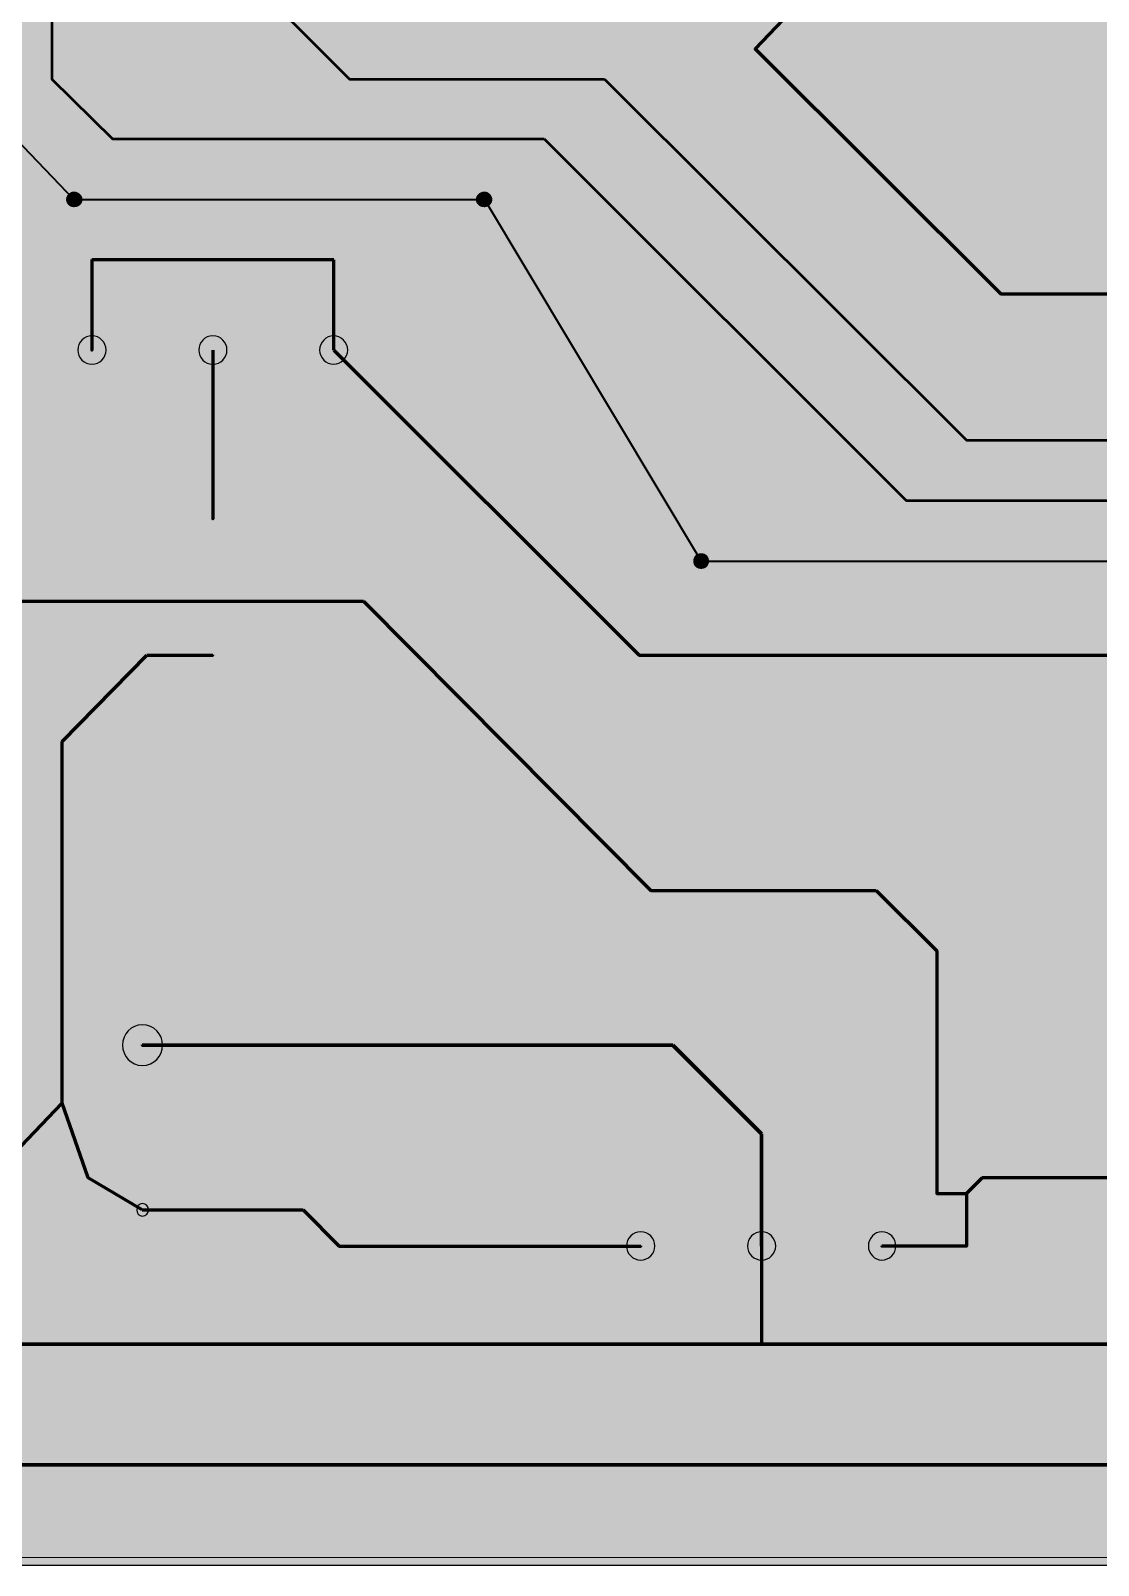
# Model space of a CAD drawing. Header units: millimetres. Extents: x -0.1 to 94.7, y 0.9 to 76.3.
# Drawn here: x 47.07 to 69.32, y 0.87 to 32.88 of the extents above; entities that cross this region are included whole.
import ezdxf

# ---------------------------------------------------------------- set-up
doc = ezdxf.new("R2010")
doc.units = ezdxf.units.MM
doc.header["$MEASUREMENT"] = 0
doc.layers.get('0').update_dxf_attribs({"linetype": 'CONTINUOUS'})

msp = doc.modelspace()

# ---------------------------------------------------------------- hatches: boundary and pattern name
for color, points in [(7, [(-0.131, 76.331), (-0.131, 0.867), (94.726, 0.867), (94.726, 76.331)]), (18, [(47.347, 27.217), (47.347, 25.204), (49.36, 25.204), (49.36, 27.217)]), (18, [(49.867, 27.217), (49.867, 25.204), (51.864, 25.204), (51.864, 27.217)]), (18, [(52.371, 27.217), (52.371, 25.204), (54.384, 25.204), (54.384, 27.217)]), (18, [(49.982, 23.24), (49.982, 22.143), (51.749, 22.143), (51.749, 23.24)]), (18, [(49.982, 20.392), (49.982, 19.295), (51.749, 19.295), (51.749, 20.392)]), (18, [(48.771, 8.903), (48.771, 7.659), (50.031, 7.659), (50.031, 8.903)]), (18, [(58.787, 8.527), (58.787, 6.53), (60.8, 6.53), (60.8, 8.527)]), (18, [(61.291, 8.527), (61.291, 6.53), (63.304, 6.53), (63.304, 8.527)]), (18, [(63.811, 8.527), (63.811, 6.53), (65.824, 6.53), (65.824, 8.527)])]:
    msp.add_hatch(color=color).paths.add_polyline_path(points)
h = msp.add_hatch(color=18)
edge = h.paths.add_edge_path()
edge.add_spline(control_points=[(62.469, 32.503), (62.469, 32.339), (62.338, 32.208), (62.174, 32.208), (62.174, 32.208), (62.011, 32.208), (61.88, 32.339), (61.88, 32.503), (61.88, 32.503), (61.88, 32.666), (62.011, 32.797), (62.174, 32.797), (62.174, 32.797), (62.338, 32.797), (62.469, 32.666), (62.469, 32.503)], knot_values=[0, 0, 0, 0, 0.0625, 0.0625, 0.0625, 0.0625, 0.125, 0.125, 0.125, 0.125, 0.1875, 0.1875, 0.1875, 0.1875, 1, 1, 1, 1], degree=3, periodic=0)
h = msp.add_hatch(color=18)
edge = h.paths.add_edge_path()
edge.add_spline(control_points=[(47.772, 31.865), (47.772, 31.734), (47.658, 31.619), (47.51, 31.619), (47.51, 31.619), (47.38, 31.619), (47.265, 31.734), (47.265, 31.865), (47.265, 31.865), (47.265, 32.012), (47.38, 32.126), (47.51, 32.126), (47.51, 32.126), (47.658, 32.126), (47.772, 32.012), (47.772, 31.865)], knot_values=[0, 0, 0, 0, 0.0625, 0.0625, 0.0625, 0.0625, 0.125, 0.125, 0.125, 0.125, 0.1875, 0.1875, 0.1875, 0.1875, 1, 1, 1, 1], degree=3, periodic=0)
h = msp.add_hatch(color=18)
edge = h.paths.add_edge_path()
edge.add_spline(control_points=[(53.959, 31.865), (53.959, 31.734), (53.86, 31.619), (53.713, 31.619), (53.713, 31.619), (53.582, 31.619), (53.468, 31.734), (53.468, 31.865), (53.468, 31.865), (53.468, 32.012), (53.582, 32.126), (53.713, 32.126), (53.713, 32.126), (53.86, 32.126), (53.959, 32.012), (53.959, 31.865)], knot_values=[0, 0, 0, 0, 0.0625, 0.0625, 0.0625, 0.0625, 0.125, 0.125, 0.125, 0.125, 0.1875, 0.1875, 0.1875, 0.1875, 1, 1, 1, 1], degree=3, periodic=0)
h = msp.add_hatch(color=18)
edge = h.paths.add_edge_path()
edge.add_spline(control_points=[(59.294, 31.865), (59.294, 31.734), (59.179, 31.619), (59.032, 31.619), (59.032, 31.619), (58.901, 31.619), (58.787, 31.734), (58.787, 31.865), (58.787, 31.865), (58.787, 32.012), (58.901, 32.126), (59.032, 32.126), (59.032, 32.126), (59.179, 32.126), (59.294, 32.012), (59.294, 31.865)], knot_values=[0, 0, 0, 0, 0.0625, 0.0625, 0.0625, 0.0625, 0.125, 0.125, 0.125, 0.125, 0.1875, 0.1875, 0.1875, 0.1875, 1, 1, 1, 1], degree=3, periodic=0)
h = msp.add_hatch(color=18)
edge = h.paths.add_edge_path()
edge.add_spline(control_points=[(49.016, 30.621), (49.016, 30.473), (48.902, 30.359), (48.771, 30.359), (48.771, 30.359), (48.64, 30.359), (48.525, 30.473), (48.525, 30.621), (48.525, 30.621), (48.525, 30.752), (48.64, 30.866), (48.771, 30.866), (48.771, 30.866), (48.902, 30.866), (49.016, 30.752), (49.016, 30.621)], knot_values=[0, 0, 0, 0, 0.0625, 0.0625, 0.0625, 0.0625, 0.125, 0.125, 0.125, 0.125, 0.1875, 0.1875, 0.1875, 0.1875, 1, 1, 1, 1], degree=3, periodic=0)
h = msp.add_hatch(color=18)
edge = h.paths.add_edge_path()
edge.add_spline(control_points=[(58.034, 30.621), (58.034, 30.473), (57.919, 30.359), (57.772, 30.359), (57.772, 30.359), (57.641, 30.359), (57.526, 30.473), (57.526, 30.621), (57.526, 30.621), (57.526, 30.752), (57.641, 30.866), (57.772, 30.866), (57.772, 30.866), (57.919, 30.866), (58.034, 30.752), (58.034, 30.621)], knot_values=[0, 0, 0, 0, 0.0625, 0.0625, 0.0625, 0.0625, 0.125, 0.125, 0.125, 0.125, 0.1875, 0.1875, 0.1875, 0.1875, 1, 1, 1, 1], degree=3, periodic=0)
h = msp.add_hatch(color=18)
edge = h.paths.add_edge_path()
edge.add_spline(control_points=[(48.149, 29.361), (48.149, 29.262), (48.067, 29.197), (47.969, 29.197), (47.969, 29.197), (47.887, 29.197), (47.805, 29.262), (47.805, 29.361), (47.805, 29.361), (47.805, 29.442), (47.887, 29.524), (47.969, 29.524), (47.969, 29.524), (48.067, 29.524), (48.149, 29.442), (48.149, 29.361)], knot_values=[0, 0, 0, 0, 0.0625, 0.0625, 0.0625, 0.0625, 0.125, 0.125, 0.125, 0.125, 0.1875, 0.1875, 0.1875, 0.1875, 1, 1, 1, 1], degree=3, periodic=0)
h = msp.add_hatch(color=18)
edge = h.paths.add_edge_path()
edge.add_spline(control_points=[(56.692, 29.361), (56.692, 29.262), (56.61, 29.197), (56.528, 29.197), (56.528, 29.197), (56.43, 29.197), (56.348, 29.262), (56.348, 29.361), (56.348, 29.361), (56.348, 29.442), (56.43, 29.524), (56.528, 29.524), (56.528, 29.524), (56.61, 29.524), (56.692, 29.442), (56.692, 29.361)], knot_values=[0, 0, 0, 0, 0.0625, 0.0625, 0.0625, 0.0625, 0.125, 0.125, 0.125, 0.125, 0.1875, 0.1875, 0.1875, 0.1875, 1, 1, 1, 1], degree=3, periodic=0)
h = msp.add_hatch(color=18)
edge = h.paths.add_edge_path()
edge.add_spline(control_points=[(48.64, 28.1), (48.64, 27.937), (48.509, 27.806), (48.345, 27.806), (48.345, 27.806), (48.181, 27.806), (48.051, 27.937), (48.051, 28.1), (48.051, 28.1), (48.051, 28.264), (48.181, 28.395), (48.345, 28.395), (48.345, 28.395), (48.509, 28.395), (48.64, 28.264), (48.64, 28.1)], knot_values=[0, 0, 0, 0, 0.0625, 0.0625, 0.0625, 0.0625, 0.125, 0.125, 0.125, 0.125, 0.1875, 0.1875, 0.1875, 0.1875, 1, 1, 1, 1], degree=3, periodic=0)
h = msp.add_hatch(color=18)
edge = h.paths.add_edge_path()
edge.add_spline(control_points=[(53.68, 28.1), (53.68, 27.937), (53.533, 27.806), (53.386, 27.806), (53.386, 27.806), (53.222, 27.806), (53.091, 27.937), (53.091, 28.1), (53.091, 28.1), (53.091, 28.264), (53.222, 28.395), (53.386, 28.395), (53.386, 28.395), (53.533, 28.395), (53.68, 28.264), (53.68, 28.1)], knot_values=[0, 0, 0, 0, 0.0625, 0.0625, 0.0625, 0.0625, 0.125, 0.125, 0.125, 0.125, 0.1875, 0.1875, 0.1875, 0.1875, 1, 1, 1, 1], degree=3, periodic=0)
h = msp.add_hatch(color=18)
edge = h.paths.add_edge_path()
edge.add_spline(control_points=[(67.575, 27.38), (67.575, 27.233), (67.444, 27.102), (67.297, 27.102), (67.297, 27.102), (67.133, 27.102), (67.002, 27.233), (67.002, 27.38), (67.002, 27.38), (67.002, 27.544), (67.133, 27.675), (67.297, 27.675), (67.297, 27.675), (67.444, 27.675), (67.575, 27.544), (67.575, 27.38)], knot_values=[0, 0, 0, 0, 0.0625, 0.0625, 0.0625, 0.0625, 0.125, 0.125, 0.125, 0.125, 0.1875, 0.1875, 0.1875, 0.1875, 1, 1, 1, 1], degree=3, periodic=0)
h = msp.add_hatch(color=18)
edge = h.paths.add_edge_path()
edge.add_spline(control_points=[(66.822, 24.336), (66.822, 24.189), (66.708, 24.074), (66.577, 24.074), (66.577, 24.074), (66.446, 24.074), (66.331, 24.189), (66.331, 24.336), (66.331, 24.336), (66.331, 24.467), (66.446, 24.582), (66.577, 24.582), (66.577, 24.582), (66.708, 24.582), (66.822, 24.467), (66.822, 24.336)], knot_values=[0, 0, 0, 0, 0.0625, 0.0625, 0.0625, 0.0625, 0.125, 0.125, 0.125, 0.125, 0.1875, 0.1875, 0.1875, 0.1875, 1, 1, 1, 1], degree=3, periodic=0)
h = msp.add_hatch(color=18)
edge = h.paths.add_edge_path()
edge.add_spline(control_points=[(65.578, 23.076), (65.578, 22.929), (65.464, 22.814), (65.317, 22.814), (65.317, 22.814), (65.186, 22.814), (65.071, 22.929), (65.071, 23.076), (65.071, 23.076), (65.071, 23.207), (65.186, 23.322), (65.317, 23.322), (65.317, 23.322), (65.464, 23.322), (65.578, 23.207), (65.578, 23.076)], knot_values=[0, 0, 0, 0, 0.0625, 0.0625, 0.0625, 0.0625, 0.125, 0.125, 0.125, 0.125, 0.1875, 0.1875, 0.1875, 0.1875, 1, 1, 1, 1], degree=3, periodic=0)
h = msp.add_hatch(color=18)
edge = h.paths.add_edge_path()
edge.add_spline(control_points=[(61.209, 21.816), (61.209, 21.718), (61.143, 21.652), (61.045, 21.652), (61.045, 21.652), (60.947, 21.652), (60.881, 21.718), (60.881, 21.816), (60.881, 21.816), (60.881, 21.914), (60.947, 21.98), (61.045, 21.98), (61.045, 21.98), (61.143, 21.98), (61.209, 21.914), (61.209, 21.816)], knot_values=[0, 0, 0, 0, 0.0625, 0.0625, 0.0625, 0.0625, 0.125, 0.125, 0.125, 0.125, 0.1875, 0.1875, 0.1875, 0.1875, 1, 1, 1, 1], degree=3, periodic=0)
h = msp.add_hatch(color=18)
edge = h.paths.add_edge_path()
edge.add_spline(control_points=[(54.302, 20.981), (54.302, 20.818), (54.171, 20.687), (54.008, 20.687), (54.008, 20.687), (53.844, 20.687), (53.713, 20.818), (53.713, 20.981), (53.713, 20.981), (53.713, 21.145), (53.844, 21.276), (54.008, 21.276), (54.008, 21.276), (54.171, 21.276), (54.302, 21.145), (54.302, 20.981)], knot_values=[0, 0, 0, 0, 0.0625, 0.0625, 0.0625, 0.0625, 0.125, 0.125, 0.125, 0.125, 0.1875, 0.1875, 0.1875, 0.1875, 1, 1, 1, 1], degree=3, periodic=0)
h = msp.add_hatch(color=18)
edge = h.paths.add_edge_path()
edge.add_spline(control_points=[(49.769, 19.852), (49.769, 19.688), (49.638, 19.557), (49.491, 19.557), (49.491, 19.557), (49.327, 19.557), (49.196, 19.688), (49.196, 19.852), (49.196, 19.852), (49.196, 20.016), (49.327, 20.147), (49.491, 20.147), (49.491, 20.147), (49.638, 20.147), (49.769, 20.016), (49.769, 19.852)], knot_values=[0, 0, 0, 0, 0.0625, 0.0625, 0.0625, 0.0625, 0.125, 0.125, 0.125, 0.125, 0.1875, 0.1875, 0.1875, 0.1875, 1, 1, 1, 1], degree=3, periodic=0)
h = msp.add_hatch(color=18)
edge = h.paths.add_edge_path()
edge.add_spline(control_points=[(60.047, 19.852), (60.047, 19.688), (59.916, 19.557), (59.752, 19.557), (59.752, 19.557), (59.589, 19.557), (59.458, 19.688), (59.458, 19.852), (59.458, 19.852), (59.458, 20.016), (59.589, 20.147), (59.752, 20.147), (59.752, 20.147), (59.916, 20.147), (60.047, 20.016), (60.047, 19.852)], knot_values=[0, 0, 0, 0, 0.0625, 0.0625, 0.0625, 0.0625, 0.125, 0.125, 0.125, 0.125, 0.1875, 0.1875, 0.1875, 0.1875, 1, 1, 1, 1], degree=3, periodic=0)
h = msp.add_hatch(color=18)
edge = h.paths.add_edge_path()
edge.add_spline(control_points=[(48.018, 18.052), (48.018, 17.888), (47.887, 17.757), (47.723, 17.757), (47.723, 17.757), (47.56, 17.757), (47.429, 17.888), (47.429, 18.052), (47.429, 18.052), (47.429, 18.199), (47.56, 18.33), (47.723, 18.33), (47.723, 18.33), (47.887, 18.33), (48.018, 18.199), (48.018, 18.052)], knot_values=[0, 0, 0, 0, 0.0625, 0.0625, 0.0625, 0.0625, 0.125, 0.125, 0.125, 0.125, 0.1875, 0.1875, 0.1875, 0.1875, 1, 1, 1, 1], degree=3, periodic=0)
h = msp.add_hatch(color=18)
edge = h.paths.add_edge_path()
edge.add_spline(control_points=[(60.292, 14.942), (60.292, 14.778), (60.161, 14.648), (59.998, 14.648), (59.998, 14.648), (59.834, 14.648), (59.703, 14.778), (59.703, 14.942), (59.703, 14.942), (59.703, 15.106), (59.834, 15.237), (59.998, 15.237), (59.998, 15.237), (60.161, 15.237), (60.292, 15.106), (60.292, 14.942)], knot_values=[0, 0, 0, 0, 0.0625, 0.0625, 0.0625, 0.0625, 0.125, 0.125, 0.125, 0.125, 0.1875, 0.1875, 0.1875, 0.1875, 1, 1, 1, 1], degree=3, periodic=0)
h = msp.add_hatch(color=18)
edge = h.paths.add_edge_path()
edge.add_spline(control_points=[(64.989, 14.942), (64.989, 14.778), (64.858, 14.648), (64.695, 14.648), (64.695, 14.648), (64.531, 14.648), (64.4, 14.778), (64.4, 14.942), (64.4, 14.942), (64.4, 15.106), (64.531, 15.237), (64.695, 15.237), (64.695, 15.237), (64.858, 15.237), (64.989, 15.106), (64.989, 14.942)], knot_values=[0, 0, 0, 0, 0.0625, 0.0625, 0.0625, 0.0625, 0.125, 0.125, 0.125, 0.125, 0.1875, 0.1875, 0.1875, 0.1875, 1, 1, 1, 1], degree=3, periodic=0)
h = msp.add_hatch(color=18)
edge = h.paths.add_edge_path()
edge.add_spline(control_points=[(66.249, 13.682), (66.249, 13.518), (66.102, 13.387), (65.955, 13.387), (65.955, 13.387), (65.791, 13.387), (65.66, 13.518), (65.66, 13.682), (65.66, 13.682), (65.66, 13.846), (65.791, 13.977), (65.955, 13.977), (65.955, 13.977), (66.102, 13.977), (66.249, 13.846), (66.249, 13.682)], knot_values=[0, 0, 0, 0, 0.0625, 0.0625, 0.0625, 0.0625, 0.125, 0.125, 0.125, 0.125, 0.1875, 0.1875, 0.1875, 0.1875, 1, 1, 1, 1], degree=3, periodic=0)
h = msp.add_hatch(color=18)
edge = h.paths.add_edge_path()
edge.add_spline(control_points=[(50.031, 11.718), (50.031, 11.374), (49.753, 11.096), (49.393, 11.096), (49.393, 11.096), (49.049, 11.096), (48.771, 11.374), (48.771, 11.718), (48.771, 11.718), (48.771, 12.062), (49.049, 12.34), (49.393, 12.34), (49.393, 12.34), (49.753, 12.34), (50.031, 12.062), (50.031, 11.718)], knot_values=[0, 0, 0, 0, 0.0625, 0.0625, 0.0625, 0.0625, 0.125, 0.125, 0.125, 0.125, 0.1875, 0.1875, 0.1875, 0.1875, 1, 1, 1, 1], degree=3, periodic=0)
h = msp.add_hatch(color=18)
edge = h.paths.add_edge_path()
edge.add_spline(control_points=[(61.094, 11.718), (61.094, 11.374), (60.8, 11.096), (60.456, 11.096), (60.456, 11.096), (60.112, 11.096), (59.834, 11.374), (59.834, 11.718), (59.834, 11.718), (59.834, 12.062), (60.112, 12.34), (60.456, 12.34), (60.456, 12.34), (60.8, 12.34), (61.094, 12.062), (61.094, 11.718)], knot_values=[0, 0, 0, 0, 0.0625, 0.0625, 0.0625, 0.0625, 0.125, 0.125, 0.125, 0.125, 0.1875, 0.1875, 0.1875, 0.1875, 1, 1, 1, 1], degree=3, periodic=0)
h = msp.add_hatch(color=18)
edge = h.paths.add_edge_path()
edge.add_spline(control_points=[(48.018, 10.507), (48.018, 10.343), (47.887, 10.212), (47.723, 10.212), (47.723, 10.212), (47.56, 10.212), (47.429, 10.343), (47.429, 10.507), (47.429, 10.507), (47.429, 10.671), (47.56, 10.802), (47.723, 10.802), (47.723, 10.802), (47.887, 10.802), (48.018, 10.671), (48.018, 10.507)], knot_values=[0, 0, 0, 0, 0.0625, 0.0625, 0.0625, 0.0625, 0.125, 0.125, 0.125, 0.125, 0.1875, 0.1875, 0.1875, 0.1875, 1, 1, 1, 1], degree=3, periodic=0)
h = msp.add_hatch(color=18)
edge = h.paths.add_edge_path()
edge.add_spline(control_points=[(62.927, 9.869), (62.927, 9.525), (62.649, 9.247), (62.305, 9.247), (62.305, 9.247), (61.962, 9.247), (61.667, 9.525), (61.667, 9.869), (61.667, 9.869), (61.667, 10.229), (61.962, 10.507), (62.305, 10.507), (62.305, 10.507), (62.649, 10.507), (62.927, 10.229), (62.927, 9.869)], knot_values=[0, 0, 0, 0, 0.0625, 0.0625, 0.0625, 0.0625, 0.125, 0.125, 0.125, 0.125, 0.1875, 0.1875, 0.1875, 0.1875, 1, 1, 1, 1], degree=3, periodic=0)
h = msp.add_hatch(color=18)
edge = h.paths.add_edge_path()
edge.add_spline(control_points=[(48.558, 8.952), (48.558, 8.789), (48.427, 8.658), (48.263, 8.658), (48.263, 8.658), (48.1, 8.658), (47.969, 8.789), (47.969, 8.952), (47.969, 8.952), (47.969, 9.116), (48.1, 9.247), (48.263, 9.247), (48.263, 9.247), (48.427, 9.247), (48.558, 9.116), (48.558, 8.952)], knot_values=[0, 0, 0, 0, 0.0625, 0.0625, 0.0625, 0.0625, 0.125, 0.125, 0.125, 0.125, 0.1875, 0.1875, 0.1875, 0.1875, 1, 1, 1, 1], degree=3, periodic=0)
h = msp.add_hatch(color=18)
edge = h.paths.add_edge_path()
edge.add_spline(control_points=[(67.199, 8.952), (67.199, 8.789), (67.068, 8.658), (66.904, 8.658), (66.904, 8.658), (66.757, 8.658), (66.626, 8.789), (66.626, 8.952), (66.626, 8.952), (66.626, 9.116), (66.757, 9.247), (66.904, 9.247), (66.904, 9.247), (67.068, 9.247), (67.199, 9.116), (67.199, 8.952)], knot_values=[0, 0, 0, 0, 0.0625, 0.0625, 0.0625, 0.0625, 0.125, 0.125, 0.125, 0.125, 0.1875, 0.1875, 0.1875, 0.1875, 1, 1, 1, 1], degree=3, periodic=0)
h = msp.add_hatch(color=18)
edge = h.paths.add_edge_path()
edge.add_spline(control_points=[(66.249, 8.625), (66.249, 8.461), (66.102, 8.33), (65.955, 8.33), (65.955, 8.33), (65.791, 8.33), (65.66, 8.461), (65.66, 8.625), (65.66, 8.625), (65.66, 8.772), (65.791, 8.903), (65.955, 8.903), (65.955, 8.903), (66.102, 8.903), (66.249, 8.772), (66.249, 8.625)], knot_values=[0, 0, 0, 0, 0.0625, 0.0625, 0.0625, 0.0625, 0.125, 0.125, 0.125, 0.125, 0.1875, 0.1875, 0.1875, 0.1875, 1, 1, 1, 1], degree=3, periodic=0)
h = msp.add_hatch(color=18)
edge = h.paths.add_edge_path()
edge.add_spline(control_points=[(66.871, 8.625), (66.871, 8.461), (66.74, 8.33), (66.577, 8.33), (66.577, 8.33), (66.413, 8.33), (66.282, 8.461), (66.282, 8.625), (66.282, 8.625), (66.282, 8.772), (66.413, 8.903), (66.577, 8.903), (66.577, 8.903), (66.74, 8.903), (66.871, 8.772), (66.871, 8.625)], knot_values=[0, 0, 0, 0, 0.0625, 0.0625, 0.0625, 0.0625, 0.125, 0.125, 0.125, 0.125, 0.1875, 0.1875, 0.1875, 0.1875, 1, 1, 1, 1], degree=3, periodic=0)
h = msp.add_hatch(color=18)
edge = h.paths.add_edge_path()
edge.add_spline(control_points=[(53.042, 8.281), (53.042, 8.118), (52.911, 7.987), (52.748, 7.987), (52.748, 7.987), (52.584, 7.987), (52.453, 8.118), (52.453, 8.281), (52.453, 8.281), (52.453, 8.445), (52.584, 8.576), (52.748, 8.576), (52.748, 8.576), (52.911, 8.576), (53.042, 8.445), (53.042, 8.281)], knot_values=[0, 0, 0, 0, 0.0625, 0.0625, 0.0625, 0.0625, 0.125, 0.125, 0.125, 0.125, 0.1875, 0.1875, 0.1875, 0.1875, 1, 1, 1, 1], degree=3, periodic=0)
h = msp.add_hatch(color=18)
edge = h.paths.add_edge_path()
edge.add_spline(control_points=[(53.795, 7.528), (53.795, 7.365), (53.664, 7.234), (53.5, 7.234), (53.5, 7.234), (53.337, 7.234), (53.206, 7.365), (53.206, 7.528), (53.206, 7.528), (53.206, 7.692), (53.337, 7.823), (53.5, 7.823), (53.5, 7.823), (53.664, 7.823), (53.795, 7.692), (53.795, 7.528)], knot_values=[0, 0, 0, 0, 0.0625, 0.0625, 0.0625, 0.0625, 0.125, 0.125, 0.125, 0.125, 0.1875, 0.1875, 0.1875, 0.1875, 1, 1, 1, 1], degree=3, periodic=0)
h = msp.add_hatch(color=18)
edge = h.paths.add_edge_path()
edge.add_spline(control_points=[(66.871, 7.528), (66.871, 7.365), (66.74, 7.234), (66.577, 7.234), (66.577, 7.234), (66.413, 7.234), (66.282, 7.365), (66.282, 7.528), (66.282, 7.528), (66.282, 7.692), (66.413, 7.823), (66.577, 7.823), (66.577, 7.823), (66.74, 7.823), (66.871, 7.692), (66.871, 7.528)], knot_values=[0, 0, 0, 0, 0.0625, 0.0625, 0.0625, 0.0625, 0.125, 0.125, 0.125, 0.125, 0.1875, 0.1875, 0.1875, 0.1875, 1, 1, 1, 1], degree=3, periodic=0)
h = msp.add_hatch(color=18)
edge = h.paths.add_edge_path()
edge.add_spline(control_points=[(62.927, 5.483), (62.927, 5.123), (62.649, 4.844), (62.305, 4.844), (62.305, 4.844), (61.962, 4.844), (61.667, 5.123), (61.667, 5.483), (61.667, 5.483), (61.667, 5.826), (61.962, 6.105), (62.305, 6.105), (62.305, 6.105), (62.649, 6.105), (62.927, 5.826), (62.927, 5.483)], knot_values=[0, 0, 0, 0, 0.0625, 0.0625, 0.0625, 0.0625, 0.125, 0.125, 0.125, 0.125, 0.1875, 0.1875, 0.1875, 0.1875, 1, 1, 1, 1], degree=3, periodic=0)

# ---------------------------------------------------------------- linework, layer by layer
at = {"color": 18, "linetype": 'Continuous', "lineweight": -2}
msp.add_lwpolyline([(-0.131, 76.331), (-0.131, 0.867), (94.726, 0.867), (94.726, 76.331)], close=True, dxfattribs=at)
at = {"color": 18, "linetype": 'Continuous', "lineweight": 15}
msp.add_lwpolyline([(0, 76.2), (94.612, 76.2), (94.612, 1.031), (0, 1.031)], close=True, dxfattribs=at)
at = {"color": 18, "linetype": 'Continuous', "lineweight": 50}
for points in [[(47.51, 44.139), (47.51, 31.865), (47.51, 31.865)], [(48.312, 37.282), (53.713, 31.865), (53.713, 31.865)], [(47.51, 31.865), (48.771, 30.621), (48.771, 30.621)], [(53.713, 31.865), (59.032, 31.865), (59.032, 31.865)], [(59.032, 31.865), (66.577, 24.336), (66.577, 24.336)], [(48.771, 30.621), (57.772, 30.621), (57.772, 30.621)], [(57.772, 30.621), (65.317, 23.076), (65.317, 23.076)], [(66.577, 24.336), (86.691, 24.336), (86.691, 24.336)], [(65.317, 23.076), (80.439, 23.076), (80.439, 23.076)]]:
    msp.add_lwpolyline(points, dxfattribs=at)
at = {"color": 18, "linetype": 'Continuous', "lineweight": 60}
for points in [[(62.894, 33.256), (62.174, 32.503), (62.174, 32.503)], [(67.297, 27.38), (62.174, 32.503), (62.174, 32.503)], [(53.386, 28.1), (48.345, 28.1), (48.345, 28.1)], [(48.345, 28.1), (48.345, 26.218), (48.345, 26.218)], [(53.386, 26.218), (53.386, 28.1), (53.386, 28.1)], [(71.945, 27.38), (67.297, 27.38), (67.297, 27.38)], [(50.865, 26.218), (50.865, 22.7), (50.865, 22.7)], [(53.386, 26.218), (59.752, 19.852), (59.752, 19.852)], [(27.609, 20.981), (54.008, 20.981), (54.008, 20.981)], [(54.008, 20.981), (59.998, 14.942), (59.998, 14.942)], [(47.723, 18.052), (49.491, 19.852), (49.491, 19.852)], [(49.491, 19.852), (50.865, 19.852), (50.865, 19.852)], [(59.752, 19.852), (71.945, 19.852), (71.945, 19.852)], [(47.723, 10.507), (47.723, 18.052), (47.723, 18.052)], [(59.998, 14.942), (64.695, 14.942), (64.695, 14.942)], [(64.695, 14.942), (65.955, 13.682), (65.955, 13.682)], [(65.955, 13.682), (65.955, 8.625), (65.955, 8.625)], [(46.725, 9.46), (47.723, 10.507), (47.723, 10.507)], [(48.263, 8.952), (47.723, 10.507), (47.723, 10.507)], [(49.393, 8.281), (48.263, 8.952), (48.263, 8.952)], [(66.904, 8.952), (66.577, 8.625), (66.577, 8.625)], [(70.685, 8.952), (66.904, 8.952), (66.904, 8.952)], [(65.955, 8.625), (66.577, 8.625), (66.577, 8.625)], [(66.577, 8.625), (66.577, 7.528), (66.577, 7.528)], [(49.393, 8.281), (52.748, 8.281), (52.748, 8.281)], [(52.748, 8.281), (53.5, 7.528), (53.5, 7.528)], [(53.5, 7.528), (59.785, 7.528), (59.785, 7.528)], [(62.305, 7.528), (62.305, 5.483), (62.305, 5.483)], [(66.577, 7.528), (64.809, 7.528), (64.809, 7.528)]]:
    msp.add_lwpolyline(points, dxfattribs=at)
at = {"color": 18, "linetype": 'Continuous', "lineweight": 35}
for points in [[(46.758, 30.621), (47.969, 29.361), (47.969, 29.361)], [(47.969, 29.361), (56.528, 29.361), (56.528, 29.361)], [(56.528, 29.361), (61.045, 21.816), (61.045, 21.816)], [(61.045, 21.816), (79.146, 21.816), (79.146, 21.816)]]:
    msp.add_lwpolyline(points, dxfattribs=at)
at = {"color": 18, "linetype": 'Continuous', "lineweight": 120}
for points in [[(60.456, 11.718), (49.393, 11.718), (49.393, 11.718)], [(62.305, 9.869), (60.456, 11.718), (60.456, 11.718)], [(62.305, 7.528), (62.305, 9.869), (62.305, 9.869)], [(32.634, 5.483), (62.305, 5.483), (62.305, 5.483)], [(62.305, 5.483), (71.601, 5.483), (71.601, 5.483)], [(31.39, 2.962), (89.833, 2.962), (89.833, 2.962)]]:
    msp.add_lwpolyline(points, dxfattribs=at)
at = {"color": 18, "linetype": 'Continuous', "lineweight": -2}
for points in [[(48.64, 26.218), (48.64, 26.055), (48.509, 25.924), (48.345, 25.924), (48.345, 25.924), (48.181, 25.924), (48.051, 26.055), (48.051, 26.218), (48.051, 26.218), (48.051, 26.382), (48.181, 26.513), (48.345, 26.513), (48.345, 26.513), (48.509, 26.513), (48.64, 26.382), (48.64, 26.218)], [(51.16, 26.218), (51.16, 26.055), (51.029, 25.924), (50.865, 25.924), (50.865, 25.924), (50.702, 25.924), (50.571, 26.055), (50.571, 26.218), (50.571, 26.218), (50.571, 26.382), (50.702, 26.513), (50.865, 26.513), (50.865, 26.513), (51.029, 26.513), (51.16, 26.382), (51.16, 26.218)], [(53.68, 26.218), (53.68, 26.055), (53.533, 25.924), (53.386, 25.924), (53.386, 25.924), (53.222, 25.924), (53.091, 26.055), (53.091, 26.218), (53.091, 26.218), (53.091, 26.382), (53.222, 26.513), (53.386, 26.513), (53.386, 26.513), (53.533, 26.513), (53.68, 26.382), (53.68, 26.218)], [(49.818, 11.718), (49.818, 11.489), (49.638, 11.293), (49.393, 11.293), (49.393, 11.293), (49.163, 11.293), (48.983, 11.489), (48.983, 11.718), (48.983, 11.718), (48.983, 11.947), (49.163, 12.144), (49.393, 12.144), (49.393, 12.144), (49.638, 12.144), (49.818, 11.947), (49.818, 11.718)], [(49.523, 8.281), (49.523, 8.216), (49.474, 8.15), (49.393, 8.15), (49.393, 8.15), (49.327, 8.15), (49.278, 8.216), (49.278, 8.281), (49.278, 8.281), (49.278, 8.347), (49.327, 8.412), (49.393, 8.412), (49.393, 8.412), (49.474, 8.412), (49.523, 8.347), (49.523, 8.281)], [(49.523, 8.281), (49.523, 8.216), (49.474, 8.15), (49.393, 8.15), (49.393, 8.15), (49.327, 8.15), (49.278, 8.216), (49.278, 8.281), (49.278, 8.281), (49.278, 8.347), (49.327, 8.412), (49.393, 8.412), (49.393, 8.412), (49.474, 8.412), (49.523, 8.347), (49.523, 8.281)], [(60.08, 7.528), (60.08, 7.365), (59.949, 7.234), (59.785, 7.234), (59.785, 7.234), (59.621, 7.234), (59.49, 7.365), (59.49, 7.528), (59.49, 7.528), (59.49, 7.692), (59.621, 7.823), (59.785, 7.823), (59.785, 7.823), (59.949, 7.823), (60.08, 7.692), (60.08, 7.528)], [(62.6, 7.528), (62.6, 7.365), (62.469, 7.234), (62.305, 7.234), (62.305, 7.234), (62.142, 7.234), (62.011, 7.365), (62.011, 7.528), (62.011, 7.528), (62.011, 7.692), (62.142, 7.823), (62.305, 7.823), (62.305, 7.823), (62.469, 7.823), (62.6, 7.692), (62.6, 7.528)], [(65.104, 7.528), (65.104, 7.365), (64.973, 7.234), (64.809, 7.234), (64.809, 7.234), (64.662, 7.234), (64.531, 7.365), (64.531, 7.528), (64.531, 7.528), (64.531, 7.692), (64.662, 7.823), (64.809, 7.823), (64.809, 7.823), (64.973, 7.823), (65.104, 7.692), (65.104, 7.528)]]:
    msp.add_open_spline(points, degree=3, knots=[0, 0, 0, 0, 0.0625, 0.0625, 0.0625, 0.0625, 0.125, 0.125, 0.125, 0.125, 0.1875, 0.1875, 0.1875, 0.1875, 1, 1, 1, 1], dxfattribs=at)

doc.saveas('drawing.dxf')
